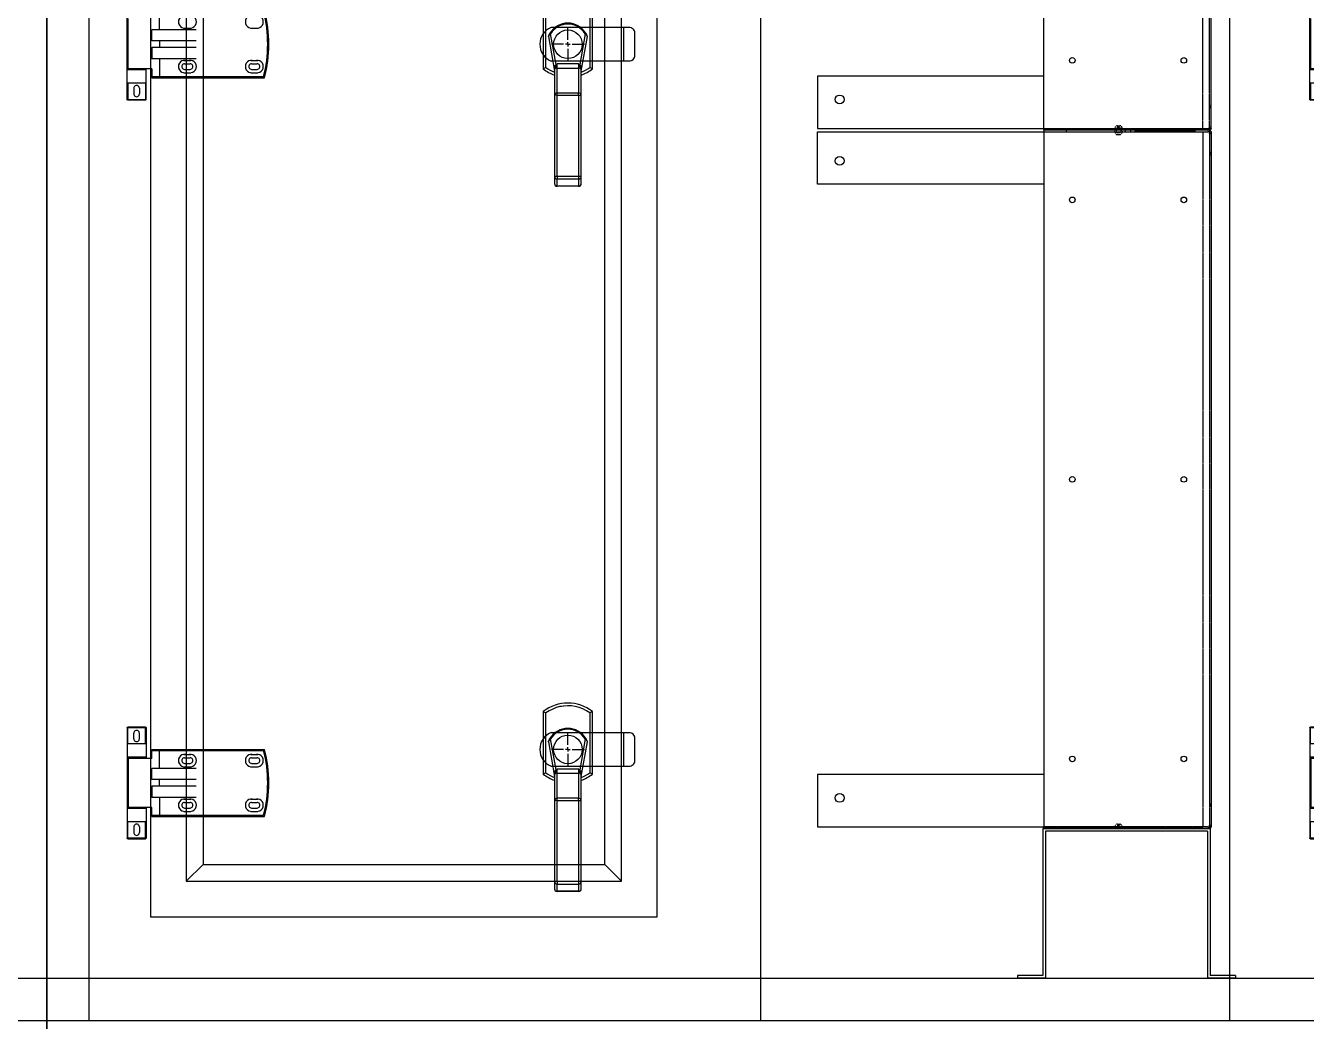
# Model space of a CAD drawing. Header units: millimetres. Extents: x -7952 to 23476, y -6324 to 15714.
# Drawn here: x 8243 to 9391, y 11 to 904 of the extents above; entities that cross this region are included whole.
import ezdxf

# ---------------------------------------------------------------- set-up
doc = ezdxf.new("R2010")
doc.units = ezdxf.units.MM
doc.linetypes.add('HIDDEN', pattern=[0.375, 0.25, -0.125])
for name, color, linetype in [('__________', 7, 'Continuous'), ('Dim', 1, 'Continuous'), ('McDoor', 7, 'Continuous'), ('McFrame', 7, 'Continuous'), ('MQFilter', 7, 'Continuous')]:
    doc.layers.add(name, color=color, linetype=linetype)

# ---------------------------------------------------------------- blocks, each defined once
blk = doc.blocks.new('MXE-B5 P P-Door_660_1750')
for p, q in [((0, 1750, 0), (0, 0, 0)), ((640, 0, 0), (640, 1750, 0)), ((125, 1625, 0), (125, 125, 0)), ((515, 125, 0), (515, 1625, 0)), ((140, 1610, 0), (140, 140, 0)), ((500, 140, 0), (500, 1610, 0)), ((445, 908.9, 0), (445, 852.9, 0)), ((447.4, 854.1, 0), (447.4, 907.7, 0)), ((486.6, 907.7, 0), (486.6, 854.1, 0)), ((489, 852.9, 0), (489, 908.9, 0)), ((456.4, 856.7, 0), (451.5, 884.4, 0)), ((482.5, 884.4, 0), (477.6, 856.7, 0)), ((449.5, 881.9, 0), (455, 850.8, 0)), ((479, 850.8, 0), (484.5, 881.9, 0)), ((455, 852.6, 0), (455, 851.9, 0)), ((455, 851.9, 0), (455, 829.3, 0)), ((457.4, 853.7, 0), (457.4, 857.4, 0)), ((476.6, 857.4, 0), (457.4, 857.4, 0)), ((457.4, 853.7, 0), (476.6, 853.7, 0)), ((457.4, 831.2, 0), (457.4, 853.7, 0)), ((476.6, 857.4, 0), (476.6, 853.7, 0)), ((476.6, 853.7, 0), (476.6, 831.2, 0)), ((479, 850.8, 0), (479.2, 853, 0)), ((479, 851.9, 0), (479, 852.6, 0)), ((479, 829.3, 0), (479, 851.9, 0)), ((457.4, 829.3, 0), (455, 829.3, 0)), ((455, 829.3, 0), (455, 756.5, 0)), ((457.4, 829.3, 0), (457.4, 831.2, 0)), ((476.6, 831.2, 0), (457.4, 831.2, 0)), ((457.4, 829.3, 0), (476.6, 829.3, 0)), ((457.4, 756.5, 0), (457.4, 829.3, 0)), ((476.6, 829.3, 0), (476.6, 831.2, 0)), ((476.6, 829.3, 0), (479, 829.3, 0)), ((476.6, 829.3, 0), (476.6, 756.5, 0)), ((479, 756.5, 0), (479, 829.3, 0)), ((457.4, 756.5, 0), (455, 756.5, 0)), ((455, 756.5, 0), (455, 750.1, 0)), ((457.4, 756.5, 0), (457.4, 754.3, 0)), ((476.6, 756.5, 0), (457.4, 756.5, 0)), ((457.4, 754.3, 0), (476.6, 754.3, 0)), ((457.4, 747.9, 0), (457.4, 754.3, 0)), ((457.4, 747.9, 0), (457.4, 747.7, 0)), ((476.6, 747.9, 0), (457.4, 747.9, 0)), ((476.6, 747.7, 0), (457.4, 747.7, 0)), ((479, 756.5, 0), (476.6, 756.5, 0)), ((476.6, 756.5, 0), (476.6, 754.3, 0)), ((476.6, 754.3, 0), (476.6, 747.9, 0)), ((476.6, 747.9, 0), (476.6, 747.7, 0)), ((479, 750.1, 0), (479, 756.5, 0)), ((445, 276.9, 0), (445, 220.9, 0)), ((447.4, 222.1, 0), (447.4, 275.7, 0)), ((486.6, 275.7, 0), (486.6, 222.1, 0)), ((489, 220.9, 0), (489, 276.9, 0)), ((449.5, 249.9, 0), (455, 218.8, 0)), ((456.4, 224.7, 0), (451.5, 252.4, 0)), ((482.5, 252.4, 0), (477.6, 224.7, 0)), ((479, 218.8, 0), (484.5, 249.9, 0)), ((455, 220.6, 0), (455, 219.9, 0)), ((455, 219.9, 0), (455, 197.3, 0)), ((457.4, 221.7, 0), (457.4, 225.4, 0)), ((476.6, 225.4, 0), (457.4, 225.4, 0)), ((457.4, 221.7, 0), (476.6, 221.7, 0)), ((457.4, 199.2, 0), (457.4, 221.7, 0)), ((476.6, 225.4, 0), (476.6, 221.7, 0)), ((476.6, 221.7, 0), (476.6, 199.2, 0)), ((479, 218.8, 0), (479.2, 221, 0)), ((479, 219.9, 0), (479, 220.6, 0)), ((479, 197.3, 0), (479, 219.9, 0)), ((457.4, 197.3, 0), (455, 197.3, 0)), ((455, 197.3, 0), (455, 124.5, 0)), ((457.4, 197.3, 0), (457.4, 199.2, 0)), ((476.6, 199.2, 0), (457.4, 199.2, 0)), ((457.4, 197.3, 0), (476.6, 197.3, 0)), ((457.4, 124.5, 0), (457.4, 197.3, 0)), ((476.6, 197.3, 0), (476.6, 199.2, 0)), ((476.6, 197.3, 0), (479, 197.3, 0)), ((476.6, 197.3, 0), (476.6, 124.5, 0)), ((479, 124.5, 0), (479, 197.3, 0)), ((140, 140, 0), (125, 125, 0)), ((140, 140, 0), (500, 140, 0)), ((500, 140, 0), (515, 125, 0)), ((125, 125, 0), (515, 125, 0)), ((457.4, 124.5, 0), (455, 124.5, 0)), ((455, 124.5, 0), (455, 118.1, 0)), ((457.4, 124.5, 0), (457.4, 122.3, 0)), ((476.6, 124.5, 0), (457.4, 124.5, 0)), ((457.4, 122.3, 0), (476.6, 122.3, 0)), ((457.4, 115.9, 0), (457.4, 122.3, 0)), ((457.4, 115.9, 0), (457.4, 115.7, 0)), ((476.6, 115.9, 0), (457.4, 115.9, 0)), ((476.6, 115.7, 0), (457.4, 115.7, 0)), ((479, 124.5, 0), (476.6, 124.5, 0)), ((476.6, 124.5, 0), (476.6, 122.3, 0)), ((476.6, 122.3, 0), (476.6, 115.9, 0)), ((476.6, 115.9, 0), (476.6, 115.7, 0)), ((479, 118.1, 0), (479, 124.5, 0)), ((0, 0, 0), (640, 0, 0))]:
    blk.add_line(p, q)
at = {"elevation": 0}
for points in [[(450.8, 884.8), (450.8, 884.8), (450.8, 884.8), (450.9, 884.7), (451, 884.7), (451.1, 884.6), (451.2, 884.6), (451.3, 884.5), (451.5, 884.4)], [(483.2, 884.8), (483.2, 884.8), (483.2, 884.8), (483.1, 884.7), (483, 884.7), (482.9, 884.6), (482.8, 884.6), (482.7, 884.5), (482.5, 884.4)], [(454.8, 853), (454.9, 852), (454.9, 851.4), (455, 850.9), (455, 850.8)], [(456.4, 856.7), (456.4, 856.6), (456.5, 856.5), (456.6, 856.4), (456.6, 856.3), (456.7, 856.2), (456.8, 856.1), (456.8, 856.1), (456.9, 856)], [(477.1, 856), (477.2, 856.1), (477.2, 856.1), (477.3, 856.2), (477.4, 856.3), (477.4, 856.4), (477.5, 856.5), (477.6, 856.6), (477.6, 856.7)], [(450.8, 252.8), (450.8, 252.8), (450.8, 252.8), (450.9, 252.7), (451, 252.7), (451.1, 252.6), (451.2, 252.6), (451.3, 252.5), (451.5, 252.4)], [(483.2, 252.8), (483.2, 252.8), (483.2, 252.8), (483.1, 252.7), (483, 252.7), (482.9, 252.6), (482.8, 252.6), (482.7, 252.5), (482.5, 252.4)], [(454.8, 221), (454.9, 220), (454.9, 219.4), (455, 218.9), (455, 218.8)], [(456.4, 224.7), (456.4, 224.6), (456.5, 224.5), (456.6, 224.4), (456.6, 224.3), (456.7, 224.2), (456.8, 224.1), (456.8, 224.1), (456.9, 224)], [(477.1, 224), (477.2, 224.1), (477.2, 224.1), (477.3, 224.2), (477.4, 224.3), (477.4, 224.4), (477.5, 224.5), (477.6, 224.6), (477.6, 224.7)]]:
    blk.add_lwpolyline(points, dxfattribs=at)
for points in [[(452, 860), (522, 860, 0.414214), (527, 865), (527, 885, 0.414214), (522, 890), (452, 890)], [(452, 228), (522, 228, 0.414214), (527, 233), (527, 253, 0.414214), (522, 258), (452, 258)]]:
    blk.add_lwpolyline(points, format="xyb", dxfattribs=at)
for centre in [(467, 875, 0), (467, 243, 0)]:
    blk.add_circle(centre, 12.8)
for centre, radius, start, end in [((458.2, 875, 0), 16.3, 112.6199, 247.3801), ((467, 875, 0), 18.9, 31.1991, 148.8009), ((467, 875, 0), 18.1, 31.1991, 148.8009), ((450.3, 882, 0), 0.8, 157.2035, 190), ((483.7, 882, 0), 0.8, 350, 22.7965), ((467, 880.9, 0), 35.6, 231.8428, 250.3062), ((467, 880.9, 0), 33.2, 233.8287, 248.817), ((454.5, 852.5, 0), 0.518, 4.6656, 55.412), ((457.2, 851.6, 0), 2.18, 83.4591, 171.4483), ((452.6, 850.4, 0), 2.4, 0, 10), ((476.8, 851.6, 0), 2.18, 8.5517, 96.5409), ((467, 880.9, 0), 33.2, 291.183, 306.1713), ((479.5, 852.5, 0), 0.518, 124.5882, 175.3345), ((467, 880.9, 0), 35.6, 289.6938, 308.1572), ((481.4, 850.4, 0), 2.4, 170, 180), ((457.2, 829, 0), 2.18, 83.4591, 171.4483), ((476.8, 829, 0), 2.18, 8.5518, 96.5408), ((457.3, 756.6, 0), 2.31, 182.5367, 272.3301), ((457.3, 750.2, 0), 2.31, 182.5367, 272.3301), ((457.4, 750.1, 0), 2.4, 180, 270), ((476.7, 756.6, 0), 2.31, 267.67, 357.4633), ((476.7, 750.2, 0), 2.31, 267.67, 357.4633), ((476.6, 750.1, 0), 2.4, 270, 0), ((467, 248.9, 0), 35.6, 51.8428, 128.1572), ((467, 248.9, 0), 33.2, 78.3893, 126.1713), ((467, 248.9, 0), 33.2, 53.8287, 102.95), ((458.2, 243, 0), 16.3, 112.6199, 247.3801), ((467, 243, 0), 18.9, 31.1991, 148.8009), ((467, 243, 0), 18.1, 31.1991, 148.8009), ((450.3, 250, 0), 0.8, 157.2035, 190), ((483.7, 250, 0), 0.8, 350, 22.7965), ((467, 248.9, 0), 35.6, 231.8428, 250.3062), ((467, 248.9, 0), 33.2, 233.8287, 248.817), ((454.5, 220.5, 0), 0.518, 4.6656, 55.412), ((457.2, 219.6, 0), 2.18, 83.4591, 171.4483), ((452.6, 218.4, 0), 2.4, 0, 10), ((476.8, 219.6, 0), 2.18, 8.5517, 96.5409), ((467, 248.9, 0), 33.2, 291.183, 306.1713), ((479.5, 220.5, 0), 0.518, 124.5882, 175.3345), ((467, 248.9, 0), 35.6, 289.6938, 308.1572), ((481.4, 218.4, 0), 2.4, 170, 180), ((457.2, 197, 0), 2.18, 83.4591, 171.4483), ((476.8, 197, 0), 2.18, 8.5518, 96.5408), ((457.3, 124.6, 0), 2.31, 182.5367, 272.3301), ((457.3, 118.2, 0), 2.31, 182.5367, 272.3301), ((457.4, 118.1, 0), 2.4, 180, 270), ((476.7, 124.6, 0), 2.31, 267.67, 357.4633), ((476.7, 118.2, 0), 2.31, 267.67, 357.4633), ((476.6, 118.1, 0), 2.4, 270, 0)]:
    blk.add_arc(centre, radius, start, end)
for points, knots in [([(450.8, 884.8, 0), (450.6, 884.6, 0), (450.5, 884.3, 0), (450.2, 883.8, 0), (450.1, 883.6, 0), (449.9, 883.1, 0), (449.8, 882.9, 0), (449.6, 882.6, 0), (449.6, 882.5, 0), (449.6, 882.4, 0), (449.6, 882.4, 0), (449.5, 882.3, 0), (449.5, 882.3, 0), (449.5, 882.3, 0)], [0, 0, 0, 0, 0.25, 0.25, 0.5, 0.5, 0.75, 0.75, 0.875, 0.875, 0.9375, 0.9375, 1, 1, 1, 1]), ([(449.5, 881.9, 0), (449.5, 881.9, 0), (449.5, 881.9, 0), (449.6, 882, 0), (449.6, 882.1, 0), (449.7, 882.3, 0), (449.8, 882.4, 0), (450, 882.6, 0), (450, 882.7, 0), (450.2, 882.9, 0), (450.3, 883.1, 0), (450.5, 883.3, 0), (450.7, 883.5, 0), (451, 883.9, 0), (451.2, 884.1, 0), (451.5, 884.4, 0)], [0, 0, 0, 0, 0.125, 0.125, 0.25, 0.25, 0.375, 0.375, 0.5, 0.5, 0.625, 0.625, 0.75, 0.75, 1, 1, 1, 1]), ([(482.5, 884.4, 0), (482.8, 884.1, 0), (483, 883.9, 0), (483.4, 883.5, 0), (483.5, 883.3, 0), (483.7, 883.1, 0), (483.8, 882.9, 0), (484, 882.7, 0), (484, 882.6, 0), (484.2, 882.4, 0), (484.3, 882.3, 0), (484.4, 882.1, 0), (484.4, 882, 0), (484.5, 881.9, 0), (484.5, 881.9, 0), (484.5, 881.9, 0)], [0, 0, 0, 0, 0.25, 0.25, 0.375, 0.375, 0.5, 0.5, 0.625, 0.625, 0.75, 0.75, 0.875, 0.875, 1, 1, 1, 1]), ([(484.5, 882.3, 0), (484.5, 882.3, 0), (484.5, 882.3, 0), (484.4, 882.4, 0), (484.4, 882.4, 0), (484.4, 882.5, 0), (484.4, 882.6, 0), (484.3, 882.8, 0), (484.2, 882.9, 0), (484.1, 883.1, 0), (484.1, 883.2, 0), (483.9, 883.6, 0), (483.8, 883.8, 0), (483.5, 884.3, 0), (483.4, 884.6, 0), (483.2, 884.8, 0)], [0, 0, 0, 0, 0.0625, 0.0625, 0.125, 0.125, 0.25, 0.25, 0.375, 0.375, 0.5, 0.5, 0.75, 0.75, 1, 1, 1, 1]), ([(456.4, 856.7, 0), (456.3, 856.5, 0), (456.1, 856.4, 0), (455.8, 856.1, 0), (455.7, 856, 0), (455.5, 855.7, 0), (455.4, 855.6, 0), (455.2, 855.3, 0), (455.1, 855.2, 0), (454.9, 854.7, 0), (454.8, 854.4, 0), (454.7, 853.7, 0), (454.7, 853.3, 0), (454.8, 853, 0)], [0, 0, 0, 0, 0.125, 0.125, 0.25, 0.25, 0.375, 0.375, 0.5, 0.5, 0.75, 0.75, 1, 1, 1, 1]), ([(455, 852.6, 0), (455, 852.7, 0), (455, 852.9, 0), (455.1, 853.2, 0), (455.1, 853.4, 0), (455.2, 853.7, 0), (455.3, 853.8, 0), (455.5, 854.1, 0), (455.6, 854.2, 0), (455.8, 854.4, 0), (455.9, 854.5, 0), (456.2, 854.8, 0), (456.3, 854.9, 0), (456.5, 855.2, 0), (456.6, 855.4, 0), (456.8, 855.7, 0), (456.8, 855.8, 0), (456.9, 856, 0)], [0, 0, 0, 0, 0.125, 0.125, 0.25, 0.25, 0.375, 0.375, 0.5, 0.5, 0.625, 0.625, 0.75, 0.75, 0.875, 0.875, 1, 1, 1, 1]), ([(456.4, 856.7, 0), (456.5, 856.8, 0), (456.7, 856.9, 0), (456.9, 857, 0), (457, 857.2, 0), (457.2, 857.3, 0), (457.4, 857.4, 0), (457.4, 857.4, 0), (457.4, 857.4, 0), (457.4, 857.4, 0)], [0, 0, 0, 0, 0.000785588, 0.000785588, 0.000785588, 0.001571314, 0.001571314, 0.001571314, 0.001586806, 0.001586806, 0.001586806, 0.001586806]), ([(477.6, 856.7, 0), (477.5, 856.8, 0), (477.3, 856.9, 0), (477.1, 857, 0), (477, 857.2, 0), (476.8, 857.3, 0), (476.6, 857.4, 0), (476.6, 857.4, 0), (476.6, 857.4, 0), (476.6, 857.4, 0)], [0, 0, 0, 0, 0.000785588, 0.000785588, 0.000785588, 0.001571314, 0.001571314, 0.001571314, 0.001586806, 0.001586806, 0.001586806, 0.001586806]), ([(477.1, 856, 0), (477.2, 855.8, 0), (477.2, 855.7, 0), (477.4, 855.4, 0), (477.5, 855.2, 0), (477.7, 854.9, 0), (477.8, 854.8, 0), (478.1, 854.5, 0), (478.2, 854.4, 0), (478.4, 854.2, 0), (478.5, 854.1, 0), (478.7, 853.8, 0), (478.8, 853.7, 0), (478.9, 853.4, 0), (478.9, 853.2, 0), (479, 852.9, 0), (479, 852.7, 0), (479, 852.6, 0)], [0, 0, 0, 0, 0.125, 0.125, 0.25, 0.25, 0.375, 0.375, 0.5, 0.5, 0.625, 0.625, 0.75, 0.75, 0.875, 0.875, 1, 1, 1, 1]), ([(479.2, 853, 0), (479.3, 853.3, 0), (479.3, 853.7, 0), (479.2, 854.2, 0), (479.2, 854.4, 0), (479.1, 854.7, 0), (479.1, 854.9, 0), (478.9, 855.2, 0), (478.8, 855.3, 0), (478.6, 855.6, 0), (478.5, 855.7, 0), (478.3, 856, 0), (478.2, 856.1, 0), (477.9, 856.4, 0), (477.7, 856.5, 0), (477.6, 856.7, 0)], [0, 0, 0, 0, 0.25, 0.25, 0.375, 0.375, 0.5, 0.5, 0.625, 0.625, 0.75, 0.75, 0.875, 0.875, 1, 1, 1, 1]), ([(450.8, 252.8, 0), (450.6, 252.6, 0), (450.5, 252.3, 0), (450.2, 251.8, 0), (450.1, 251.6, 0), (449.9, 251.1, 0), (449.8, 250.9, 0), (449.6, 250.6, 0), (449.6, 250.5, 0), (449.6, 250.4, 0), (449.6, 250.4, 0), (449.5, 250.3, 0), (449.5, 250.3, 0), (449.5, 250.3, 0)], [0, 0, 0, 0, 0.25, 0.25, 0.5, 0.5, 0.75, 0.75, 0.875, 0.875, 0.9375, 0.9375, 1, 1, 1, 1]), ([(484.5, 250.3, 0), (484.5, 250.3, 0), (484.5, 250.3, 0), (484.4, 250.4, 0), (484.4, 250.4, 0), (484.4, 250.5, 0), (484.4, 250.6, 0), (484.3, 250.8, 0), (484.2, 250.9, 0), (484.1, 251.1, 0), (484.1, 251.2, 0), (483.9, 251.6, 0), (483.8, 251.8, 0), (483.5, 252.3, 0), (483.4, 252.6, 0), (483.2, 252.8, 0)], [0, 0, 0, 0, 0.0625, 0.0625, 0.125, 0.125, 0.25, 0.25, 0.375, 0.375, 0.5, 0.5, 0.75, 0.75, 1, 1, 1, 1]), ([(449.5, 249.9, 0), (449.5, 249.9, 0), (449.5, 249.9, 0), (449.6, 250, 0), (449.6, 250.1, 0), (449.7, 250.3, 0), (449.8, 250.4, 0), (450, 250.6, 0), (450, 250.7, 0), (450.2, 250.9, 0), (450.3, 251.1, 0), (450.5, 251.3, 0), (450.7, 251.5, 0), (451, 251.9, 0), (451.2, 252.1, 0), (451.5, 252.4, 0)], [0, 0, 0, 0, 0.125, 0.125, 0.25, 0.25, 0.375, 0.375, 0.5, 0.5, 0.625, 0.625, 0.75, 0.75, 1, 1, 1, 1]), ([(482.5, 252.4, 0), (482.8, 252.1, 0), (483, 251.9, 0), (483.4, 251.5, 0), (483.5, 251.3, 0), (483.7, 251.1, 0), (483.8, 250.9, 0), (484, 250.7, 0), (484, 250.6, 0), (484.2, 250.4, 0), (484.3, 250.3, 0), (484.4, 250.1, 0), (484.4, 250, 0), (484.5, 249.9, 0), (484.5, 249.9, 0), (484.5, 249.9, 0)], [0, 0, 0, 0, 0.25, 0.25, 0.375, 0.375, 0.5, 0.5, 0.625, 0.625, 0.75, 0.75, 0.875, 0.875, 1, 1, 1, 1]), ([(456.4, 224.7, 0), (456.3, 224.5, 0), (456.1, 224.4, 0), (455.8, 224.1, 0), (455.7, 224, 0), (455.5, 223.7, 0), (455.4, 223.6, 0), (455.2, 223.3, 0), (455.1, 223.2, 0), (454.9, 222.7, 0), (454.8, 222.4, 0), (454.7, 221.7, 0), (454.7, 221.3, 0), (454.8, 221, 0)], [0, 0, 0, 0, 0.125, 0.125, 0.25, 0.25, 0.375, 0.375, 0.5, 0.5, 0.75, 0.75, 1, 1, 1, 1]), ([(455, 220.6, 0), (455, 220.7, 0), (455, 220.9, 0), (455.1, 221.2, 0), (455.1, 221.4, 0), (455.2, 221.7, 0), (455.3, 221.8, 0), (455.5, 222.1, 0), (455.6, 222.2, 0), (455.8, 222.4, 0), (455.9, 222.5, 0), (456.2, 222.8, 0), (456.3, 222.9, 0), (456.5, 223.2, 0), (456.6, 223.4, 0), (456.8, 223.7, 0), (456.8, 223.8, 0), (456.9, 224, 0)], [0, 0, 0, 0, 0.125, 0.125, 0.25, 0.25, 0.375, 0.375, 0.5, 0.5, 0.625, 0.625, 0.75, 0.75, 0.875, 0.875, 1, 1, 1, 1]), ([(456.4, 224.7, 0), (456.5, 224.8, 0), (456.7, 224.9, 0), (456.9, 225, 0), (457, 225.2, 0), (457.2, 225.3, 0), (457.4, 225.4, 0), (457.4, 225.4, 0), (457.4, 225.4, 0), (457.4, 225.4, 0)], [0, 0, 0, 0, 0.000785588, 0.000785588, 0.000785588, 0.001571314, 0.001571314, 0.001571314, 0.001586806, 0.001586806, 0.001586806, 0.001586806]), ([(477.6, 224.7, 0), (477.5, 224.8, 0), (477.3, 224.9, 0), (477.1, 225, 0), (477, 225.2, 0), (476.8, 225.3, 0), (476.6, 225.4, 0), (476.6, 225.4, 0), (476.6, 225.4, 0), (476.6, 225.4, 0)], [0, 0, 0, 0, 0.000785588, 0.000785588, 0.000785588, 0.001571314, 0.001571314, 0.001571314, 0.001586806, 0.001586806, 0.001586806, 0.001586806]), ([(477.1, 224, 0), (477.2, 223.8, 0), (477.2, 223.7, 0), (477.4, 223.4, 0), (477.5, 223.2, 0), (477.7, 222.9, 0), (477.8, 222.8, 0), (478.1, 222.5, 0), (478.2, 222.4, 0), (478.4, 222.2, 0), (478.5, 222.1, 0), (478.7, 221.8, 0), (478.8, 221.7, 0), (478.9, 221.4, 0), (478.9, 221.2, 0), (479, 220.9, 0), (479, 220.7, 0), (479, 220.6, 0)], [0, 0, 0, 0, 0.125, 0.125, 0.25, 0.25, 0.375, 0.375, 0.5, 0.5, 0.625, 0.625, 0.75, 0.75, 0.875, 0.875, 1, 1, 1, 1]), ([(479.2, 221, 0), (479.3, 221.3, 0), (479.3, 221.7, 0), (479.2, 222.2, 0), (479.2, 222.4, 0), (479.1, 222.7, 0), (479.1, 222.9, 0), (478.9, 223.2, 0), (478.8, 223.3, 0), (478.6, 223.6, 0), (478.5, 223.7, 0), (478.3, 224, 0), (478.2, 224.1, 0), (477.9, 224.4, 0), (477.7, 224.5, 0), (477.6, 224.7, 0)], [0, 0, 0, 0, 0.25, 0.25, 0.375, 0.375, 0.5, 0.5, 0.625, 0.625, 0.75, 0.75, 0.875, 0.875, 1, 1, 1, 1])]:
    blk.add_open_spline(points, degree=3, knots=knots)
for points in [[(447.4, 854.1, 0), (446.6, 853.7, 0), (445.8, 853.3, 0), (445, 852.9, 0)], [(456.9, 856, 0), (457.1, 856.4, 0), (457.2, 856.9, 0), (457.4, 857.4, 0)], [(477.1, 856, 0), (476.9, 856.4, 0), (476.8, 856.9, 0), (476.6, 857.4, 0)], [(489, 852.9, 0), (488.2, 853.3, 0), (487.4, 853.7, 0), (486.6, 854.1, 0)], [(445, 276.9, 0), (445.8, 276.5, 0), (446.6, 276.1, 0), (447.4, 275.7, 0)], [(489, 276.9, 0), (488.2, 276.5, 0), (487.4, 276.1, 0), (486.6, 275.7, 0)], [(447.4, 222.1, 0), (446.6, 221.7, 0), (445.8, 221.3, 0), (445, 220.9, 0)], [(456.9, 224, 0), (457.1, 224.4, 0), (457.2, 224.9, 0), (457.4, 225.4, 0)], [(477.1, 224, 0), (476.9, 224.4, 0), (476.8, 224.9, 0), (476.6, 225.4, 0)], [(489, 220.9, 0), (488.2, 221.3, 0), (487.4, 221.7, 0), (486.6, 222.1, 0)]]:
    blk.add_open_spline(points, degree=3)
at = {"layer": 'Dim', "color": 0}
for p, q in [((467, 879, 0), (467, 889.8, 0)), ((463, 875, 0), (452.2, 875, 0)), ((467, 875, 0), (465, 875, 0)), ((467, 875, 0), (465, 875, 0)), ((467, 875, 0), (467, 877, 0)), ((467, 875, 0), (467, 877, 0)), ((467, 875, 0), (469, 875, 0)), ((467, 875, 0), (467, 873, 0)), ((467, 875, 0), (469, 875, 0)), ((467, 875, 0), (467, 873, 0)), ((471, 875, 0), (481.8, 875, 0)), ((467, 871, 0), (467, 860.2, 0)), ((467, 247, 0), (467, 257.8, 0)), ((463, 243, 0), (452.2, 243, 0)), ((467, 243, 0), (465, 243, 0)), ((467, 243, 0), (465, 243, 0)), ((467, 243, 0), (467, 245, 0)), ((467, 243, 0), (467, 245, 0)), ((467, 243, 0), (469, 243, 0)), ((467, 243, 0), (467, 241, 0)), ((467, 243, 0), (469, 243, 0)), ((467, 243, 0), (467, 241, 0)), ((471, 243, 0), (481.8, 243, 0)), ((467, 239, 0), (467, 228.2, 0))]:
    blk.add_line(p, q, dxfattribs=at)
at = {"layer": 'McFrame', "color": 5}
for p, q in [((93, 1657, 0), (93, 93, 0)), ((547, 93, 0), (547, 1657, 0)), ((73, 853, 0), (73, 897, 0)), ((101, 888, 0), (101, 905, 0)), ((134, 888, 0), (94, 888, 0)), ((94, 878, 0), (94, 888, 0)), ((122.8, 889.5, 0), (129.2, 889.5, 0)), ((182.8, 889.5, 0), (189.2, 889.5, 0)), ((517, 890, 0), (517, 860, 0)), ((134, 878, 0), (94, 878, 0)), ((101, 878, 0), (101, 872, 0)), ((134, 872, 0), (94, 872, 0)), ((94, 872, 0), (94, 862, 0)), ((134, 862, 0), (94, 862, 0)), ((101, 862, 0), (101, 845, 0)), ((89, 852, 0), (72, 852, 0)), ((94, 853, 0), (73, 853, 0)), ((94, 853, 0), (94, 845, 0)), ((122.8, 860.5, 0), (129.2, 860.5, 0)), ((122.8, 849.5, 0), (129.2, 849.5, 0)), ((123.5, 857.5, 0), (128.5, 857.5, 0)), ((123.5, 852.5, 0), (128.5, 852.5, 0)), ((182.8, 860.5, 0), (189.2, 860.5, 0)), ((182.8, 849.5, 0), (189.2, 849.5, 0)), ((183.5, 857.5, 0), (188.5, 857.5, 0)), ((183.5, 852.5, 0), (188.5, 852.5, 0)), ((89, 840, 0), (72, 840, 0)), ((94, 846, 0), (194.3, 846, 0)), ((94, 845, 0), (195, 845, 0)), ((78, 835.5, 0), (78, 830.5, 0)), ((83, 835.5, 0), (83, 830.5, 0)), ((78, 252.5, 0), (78, 257.5, 0)), ((83, 252.5, 0), (83, 257.5, 0)), ((517, 258, 0), (517, 228, 0)), ((89, 248, 0), (72, 248, 0)), ((94, 243, 0), (195, 243, 0)), ((94, 235, 0), (94, 243, 0)), ((94, 242, 0), (194.3, 242, 0)), ((101, 226, 0), (101, 243, 0)), ((89, 236, 0), (72, 236, 0)), ((73, 235, 0), (73, 191, 0)), ((94, 235, 0), (73, 235, 0)), ((122.8, 238.5, 0), (129.2, 238.5, 0)), ((123.5, 235.5, 0), (128.5, 235.5, 0)), ((123.5, 230.5, 0), (128.5, 230.5, 0)), ((182.8, 238.5, 0), (189.2, 238.5, 0)), ((183.5, 235.5, 0), (188.5, 235.5, 0)), ((183.5, 230.5, 0), (188.5, 230.5, 0)), ((134, 226, 0), (94, 226, 0)), ((94, 216, 0), (94, 226, 0)), ((122.8, 227.5, 0), (129.2, 227.5, 0)), ((182.8, 227.5, 0), (189.2, 227.5, 0)), ((134, 216, 0), (94, 216, 0)), ((134, 210, 0), (94, 210, 0)), ((94, 210, 0), (94, 200, 0)), ((101, 210, 0), (101, 216, 0)), ((134, 200, 0), (94, 200, 0)), ((101, 200, 0), (101, 183, 0)), ((122.8, 198.5, 0), (129.2, 198.5, 0)), ((123.5, 195.5, 0), (128.5, 195.5, 0)), ((182.8, 198.5, 0), (189.2, 198.5, 0)), ((183.5, 195.5, 0), (188.5, 195.5, 0)), ((89, 190, 0), (72, 190, 0)), ((94, 191, 0), (73, 191, 0)), ((94, 183, 0), (94, 191, 0)), ((94, 184, 0), (194.3, 184, 0)), ((122.8, 187.5, 0), (129.2, 187.5, 0)), ((123.5, 190.5, 0), (128.5, 190.5, 0)), ((182.8, 187.5, 0), (189.2, 187.5, 0)), ((183.5, 190.5, 0), (188.5, 190.5, 0)), ((89, 178, 0), (72, 178, 0)), ((78, 173.5, 0), (78, 168.5, 0)), ((83, 173.5, 0), (83, 168.5, 0)), ((94, 183, 0), (195, 183, 0)), ((93, 93, 0), (547, 93, 0))]:
    blk.add_line(p, q, dxfattribs=at)
at = {"layer": 'McFrame', "color": 5, "extrusion": (-1.22461e-16, 0, -1)}
for p, q in [((72, 825.5, 0), (72, 924.5, 0)), ((72.5, 898, 0), (72.5, 852, 0)), ((72.5, 840, 0), (72.5, 825.5, 0)), ((72, 825.5, 0), (72.5, 825.5, 0)), ((72.5, 825, 0), (72.5, 825.5, 0)), ((72.5, 825.5, 0), (88.5, 825.5, 0)), ((88.5, 825, 0), (72.5, 825, 0)), ((72, 262.5, 0), (72.5, 262.5, 0)), ((72, 262.5, 0), (72, 163.5, 0)), ((72.5, 263, 0), (72.5, 262.5, 0)), ((88.5, 263, 0), (72.5, 263, 0)), ((72.5, 248, 0), (72.5, 262.5, 0)), ((72.5, 262.5, 0), (88.5, 262.5, 0)), ((72.5, 190, 0), (72.5, 236, 0)), ((72.5, 163.5, 0), (72.5, 178, 0)), ((72.5, 163.5, 0), (72, 163.5, 0)), ((72.5, 163.5, 0), (72.5, 163, 0)), ((88.5, 163.5, 0), (72.5, 163.5, 0)), ((72.5, 163, 0), (88.5, 163, 0))]:
    blk.add_line(p, q, dxfattribs=at)
at = {"layer": 'McFrame', "color": 5, "extrusion": (1.22461e-16, 0, -1)}
for p, q in [((88.5, 853, 0), (88.5, 852, 0)), ((89, 825.5, 0), (89, 853, 0)), ((88.5, 840, 0), (88.5, 825.5, 0)), ((89, 825.5, 0), (88.5, 825.5, 0)), ((88.5, 825, 0), (88.5, 825.5, 0)), ((88.5, 263, 0), (88.5, 262.5, 0)), ((89, 262.5, 0), (88.5, 262.5, 0)), ((88.5, 248, 0), (88.5, 262.5, 0)), ((89, 262.5, 0), (89, 235, 0)), ((88.5, 235, 0), (88.5, 236, 0)), ((88.5, 190, 0), (88.5, 191, 0)), ((89, 191, 0), (89, 163.5, 0)), ((88.5, 163.5, 0), (88.5, 178, 0)), ((88.5, 163.5, 0), (89, 163.5, 0)), ((88.5, 163.5, 0), (88.5, 163, 0))]:
    blk.add_line(p, q, dxfattribs=at)
at = {"layer": 'McFrame', "color": 5}
for centre, radius, start, end in [((123.5, 895, 0), 5.54, 82.9573, 277.0427), ((128.5, 895, 0), 5.54, 262.9573, 97.0427), ((183.5, 895, 0), 5.54, 82.9573, 277.0427), ((188.5, 895, 0), 5.54, 262.9573, 97.0427), ((83.5, 875, 0), 114.5, 345.3286, 14.6714), ((84.5, 875, 0), 114.5, 344.8107, 15.1893), ((71.2, 853.3, 0), 1.78, 315.1443, 351.7257), ((89.8, 853.3, 0), 1.78, 188.2743, 224.8557), ((123.5, 855, 0), 5.54, 82.9573, 277.0427), ((123.5, 855, 0), 2.5, 90, 270.0147), ((128.5, 855, 0), 5.54, 262.9573, 97.0427), ((128.5, 855, 0), 2.5, 270.0073, 90.0147), ((183.5, 855, 0), 5.54, 82.9573, 277.0427), ((183.5, 855, 0), 2.5, 90, 270.0147), ((188.5, 855, 0), 5.54, 262.9573, 97.0427), ((188.5, 855, 0), 2.5, 270.0073, 90.0147), ((80.5, 835.5, 0), 2.5, 0, 180.0147), ((80.5, 830.5, 0), 2.5, 180.0073, 0.0147), ((80.5, 257.5, 0), 2.5, 359.9853, 179.9927), ((80.5, 252.5, 0), 2.5, 179.9853, 0), ((83.5, 213, 0), 114.5, 345.3286, 14.6714), ((84.5, 213, 0), 114.5, 344.8107, 15.1893), ((71.2, 234.7, 0), 1.78, 8.2743, 44.8557), ((89.8, 234.7, 0), 1.78, 135.1443, 171.7257), ((123.5, 233, 0), 5.54, 82.9573, 277.0427), ((123.5, 233, 0), 2.5, 89.9853, 270), ((128.5, 233, 0), 5.54, 262.9573, 97.0427), ((128.5, 233, 0), 2.5, 269.9853, 89.9927), ((183.5, 233, 0), 5.54, 82.9573, 277.0427), ((183.5, 233, 0), 2.5, 89.9853, 270), ((188.5, 233, 0), 5.54, 262.9573, 97.0427), ((188.5, 233, 0), 2.5, 269.9853, 89.9927), ((123.5, 193, 0), 5.54, 82.9573, 277.0427), ((123.5, 193, 0), 2.5, 90, 270.0147), ((128.5, 193, 0), 5.54, 262.9573, 97.0427), ((128.5, 193, 0), 2.5, 270.0073, 90.0147), ((183.5, 193, 0), 5.54, 82.9573, 277.0427), ((183.5, 193, 0), 2.5, 90, 270.0147), ((188.5, 193, 0), 5.54, 262.9573, 97.0427), ((188.5, 193, 0), 2.5, 270.0073, 90.0147), ((71.2, 191.3, 0), 1.78, 315.1443, 351.7257), ((89.8, 191.3, 0), 1.78, 188.2743, 224.8557), ((80.5, 173.5, 0), 2.5, 0, 180.0147), ((80.5, 168.5, 0), 2.5, 180.0073, 0.0147)]:
    blk.add_arc(centre, radius, start, end, dxfattribs=at)
at = {"layer": 'McFrame', "color": 5, "extrusion": (-1.22461e-16, 0, -1)}
for centre, start, end in [((-72.5, 825.5, 0), 270, 0), ((-72.5, 262.5, 0), 0, 90), ((-72.5, 163.5, 0), 270, 0)]:
    blk.add_arc(centre, 0.5, start, end, dxfattribs=at)
at = {"layer": 'McFrame', "color": 5, "extrusion": (1.22461e-16, 0, -1)}
for centre, start, end in [((-88.5, 825.5, 0), 180, 270), ((-88.5, 262.5, 0), 90, 180), ((-88.5, 163.5, 0), 180, 270)]:
    blk.add_arc(centre, 0.5, start, end, dxfattribs=at)
blk = doc.blocks.new('HEPAFilter_22M-E_MXEB')
for p, q in [((172.7, 134), (22.7, 134)), ((22.7, 134), (22.7, 2.3)), ((170.4, 131.7), (25, 131.7)), ((25, 131.7), (25, 0)), ((170.4, 131.7), (170.4, 0)), ((172.7, 134), (172.7, 2.3)), ((22.7, 2.3), (0, 2.3)), ((0, 2.3), (0, 0)), ((25, 0), (0, 0)), ((195.4, 0), (170.4, 0)), ((195.4, 2.3), (172.7, 2.3)), ((195.4, 2.3), (195.4, 0))]:
    blk.add_line(p, q)
at = {"layer": '__________', "color": 3, "linetype": 'HIDDEN', "ltscale": 0.3}
for p, q in [((166.1, 761.5), (166.1, 1384.4)), ((172.1, 761.5), (172.1, 1384.4)), ((173.6, 782), (172.1, 782)), ((173.6, 780.6), (172.1, 780.6)), ((173.6, 779.9), (172.1, 779.9)), ((166.1, 758.5), (166.1, 135.6)), ((172.1, 758.5), (172.1, 135.6)), ((173.6, 740.1), (172.1, 740.1)), ((173.6, 739.4), (172.1, 739.4)), ((173.6, 738), (172.1, 738)), ((101.5, 135.5), (101.5, 134)), ((101.6, 134), (101.6, 135.5)), ((105.5, 135.5), (105.5, 134.6)), ((159.6, 134.6), (159.6, 135.5))]:
    blk.add_line(p, q, dxfattribs=at)
at = {"layer": '__________', "color": 7, "linetype": 'Continuous'}
for p, q in [((173.6, 761.5), (173.6, 1384.4)), ((23.6, 760), (23.6, 1157.7)), ((23.6, 808.5), (-179.4, 808.5)), ((-179.4, 808.5), (-179.4, 761.5)), ((-179.4, 761.5), (166.1, 761.5)), ((-179.4, 758.5), (166.1, 758.5)), ((-179.4, 711.5), (-179.4, 758.5)), ((170.6, 760), (23.6, 760)), ((170.6, 760), (23.6, 760)), ((170.6, 760), (23.6, 760)), ((170.6, 760), (23.6, 760)), ((23.6, 760), (23.6, 362.3)), ((172.7, 760), (170.6, 760)), ((172.7, 760), (170.6, 760)), ((173.6, 758.5), (173.6, 135.6)), ((23.6, 711.5), (-179.4, 711.5)), ((23.6, 362.3), (23.6, 134)), ((23.6, 182.6), (-179.4, 182.6)), ((-179.4, 182.6), (-179.4, 135.6)), ((-179.4, 135.6), (166.1, 135.6)), ((23.6, 134), (170.6, 134)), ((170.6, 134), (172.7, 134)), ((173.6, 135.5), (173.6, 135.6))]:
    blk.add_line(p, q, dxfattribs=at)
at = {"layer": '__________', "color": 3, "linetype": 'HIDDEN', "ltscale": 0.07}
for p, q in [((23.6, 761.5), (170.6, 761.5)), ((23.6, 758.5), (170.6, 758.5)), ((87.5, 762), (87.5, 762.1)), ((87.5, 758), (87.5, 757.9)), ((89, 761.9), (89, 762)), ((89, 758.1), (89, 758)), ((89.5, 764), (91.7, 764)), ((91.7, 762.5), (89.5, 762.5)), ((92.2, 762), (92.2, 761.9)), ((92.2, 758), (92.2, 758.1)), ((93.7, 762.1), (93.7, 762)), ((93.7, 757.9), (93.7, 758)), ((96.6, 760), (96.6, 761.5)), ((96.6, 760), (96.6, 758.5)), ((101.5, 761.5), (101.5, 760)), ((101.5, 758.5), (101.5, 760)), ((101.6, 761.5), (101.6, 760)), ((101.6, 758.5), (101.6, 760)), ((105.5, 761.6), (105.5, 761.5)), ((105.5, 761.5), (105.5, 760)), ((105.5, 758.5), (105.5, 760)), ((105.5, 758.4), (105.5, 758.5)), ((91.7, 757.5), (89.5, 757.5)), ((89.5, 756), (91.7, 756)), ((89.5, 138), (91.7, 138)), ((170.6, 135.5), (23.6, 135.5)), ((43.6, 134), (43.6, 135.5)), ((87.5, 136.1), (87.5, 136)), ((89, 136), (89, 135.9)), ((91.7, 136.5), (89.5, 136.5)), ((92.2, 135.9), (92.2, 136)), ((93.7, 136), (93.7, 136.1)), ((96.6, 135.5), (96.6, 134))]:
    blk.add_line(p, q, dxfattribs=at)
at = {"layer": '__________', "color": 3, "linetype": 'Continuous'}
for p, q in [((43.6, 760), (43.6, 761.5)), ((43.6, 760), (43.6, 758.5)), ((105.5, 760.6), (159.6, 760.6)), ((105.5, 759.4), (159.6, 759.4)), ((171.6, 761.9), (172.7, 760.9)), ((171.6, 758.1), (172.7, 759.1)), ((172.1, 763), (173.6, 763)), ((172.1, 761.6), (173.6, 761.6)), ((172.1, 761.5), (173.6, 761.5)), ((172.1, 758.5), (173.6, 758.5)), ((172.1, 758.4), (173.6, 758.4)), ((172.1, 757), (173.6, 757)), ((173.6, 156), (172.1, 156)), ((173.6, 154.6), (172.1, 154.6)), ((173.6, 153.9), (172.1, 153.9)), ((105.5, 134.6), (159.6, 134.6)), ((105.5, 134.6), (105.5, 134)), ((159.6, 134.6), (159.6, 134)), ((171.6, 135.9), (172.7, 134.9)), ((172.1, 137), (173.6, 137)), ((172.1, 135.6), (173.6, 135.6)), ((172.1, 135.5), (172.1, 135.6)), ((172.1, 135.5), (173.6, 135.5))]:
    blk.add_line(p, q, dxfattribs=at)
at = {"layer": '__________', "color": 7, "linetype": 'Continuous'}
for centre, radius in [((49.1, 822.5), 2.5), ((149.1, 822.5), 2.5), ((-159.4, 787.5), 4), ((-159.4, 732.5), 4), ((49.1, 697.5), 2.5), ((149.1, 697.5), 2.5), ((49.1, 447), 2.5), ((149.1, 447), 2.5), ((49.1, 196.5), 2.5), ((149.1, 196.5), 2.5), ((-159.4, 161.6), 4)]:
    blk.add_circle(centre, radius, dxfattribs=at)
at = {"layer": '__________', "color": 3, "linetype": 'HIDDEN', "ltscale": 0.07}
for centre, radius, start, end in [((87, 762), 0.5, 270, 357), ((87, 762), 2, 270, 357), ((87, 758), 2, 3, 90), ((87, 758), 0.5, 3, 90), ((89.5, 762), 2, 90, 177), ((89.5, 758), 2, 183, 270), ((89.5, 762), 0.5, 90, 177), ((89.5, 758), 0.5, 183, 270), ((91.7, 762), 2, 3, 90), ((91.7, 762), 0.5, 3, 90), ((91.7, 758), 0.5, 270, 357), ((91.7, 758), 2, 270, 357), ((94.2, 762), 2, 183, 270), ((94.2, 758), 2, 90, 177), ((94.2, 762), 0.5, 183, 270), ((94.2, 758), 0.5, 90, 177), ((89.5, 136), 2, 90, 177), ((91.7, 136), 2, 3, 90), ((87, 136), 0.5, 270, 357), ((87, 136), 2, 270, 357), ((89.5, 136), 0.5, 90, 177), ((91.7, 136), 0.5, 3, 90), ((94.2, 136), 2, 183, 270), ((94.2, 136), 0.5, 183, 270)]:
    blk.add_arc(centre, radius, start, end, dxfattribs=at)
at = {"layer": '__________', "color": 3, "linetype": 'Continuous'}
for centre, radius, start, end in [((170.6, 763), 1.5, 270, 315), ((170.6, 763), 3, 270, 315), ((170.6, 757), 3, 45, 90), ((170.6, 757), 1.5, 45, 90), ((170.6, 763), 1.5, 315, 0), ((169, 761.6), 3.13, 329.2311, 358.4947), ((169, 758.4), 3.13, 1.5053, 30.7689), ((170.6, 757), 1.5, 0, 45), ((170.6, 137), 1.5, 270, 315), ((170.6, 137), 3, 270, 315), ((170.6, 137), 1.5, 315, 0), ((168.8, 135.6), 3.31, 330.0884, 358.5853)]:
    blk.add_arc(centre, radius, start, end, dxfattribs=at)
for points in [[(172.7, 760.9), (173, 761.2), (173.4, 761.8), (173.6, 762.6), (173.6, 763)], [(172.7, 759.1), (173, 758.8), (173.4, 758.2), (173.6, 757.4), (173.6, 757)], [(173.6, 137), (173.6, 136.6), (173.4, 135.8), (173, 135.2), (172.7, 134.9)]]:
    blk.add_open_spline(points, degree=3, dxfattribs=at)
at = {"layer": '__________', "color": 7, "linetype": 'Continuous'}
for points in [[(173.6, 761.5), (173.6, 761.2), (173.4, 760.8), (173, 760.3), (172.7, 760)], [(173.6, 758.5), (173.6, 758.8), (173.4, 759.2), (173, 759.7), (172.7, 760)], [(172.7, 134), (173, 134.3), (173.4, 134.8), (173.6, 135.3), (173.6, 135.6)]]:
    blk.add_open_spline(points, degree=3, dxfattribs=at)

msp = doc.modelspace()

# ---------------------------------------------------------------- linework, layer by layer
at = {"layer": 'McFrame', "color": 5}
for p, q in [((8300, 12), (8300, 2860)), ((6587, 50), (8262, 50)), ((8262, 50), (9962, 50))]:
    msp.add_line(p, q, dxfattribs=at)
at = {"layer": 'McFrame'}
for points in [[(6587, 0), (8262, 0), (8262, 2872), (6587, 2872)], [(8262, 0), (9962, 0), (9962, 2872), (8262, 2872)], [(6587, 12), (8262, 12), (8262, 2860), (6587, 2860)], [(8262, 12), (9974, 12), (9974, 2860), (8262, 2860)]]:
    msp.add_lwpolyline(points, close=True, dxfattribs=at)

# ---------------------------------------------------------------- block references
at = {"layer": 'McDoor'}
for p in [(8262, 12), (9322, 12)]:
    msp.add_blockref('MXE-B5 P P-Door_660_1750', p, dxfattribs=at)
at = {"layer": 'MQFilter'}
msp.add_blockref('HEPAFilter_22M-E_MXEB', (9132, 50), dxfattribs=at)

doc.saveas('drawing.dxf')
